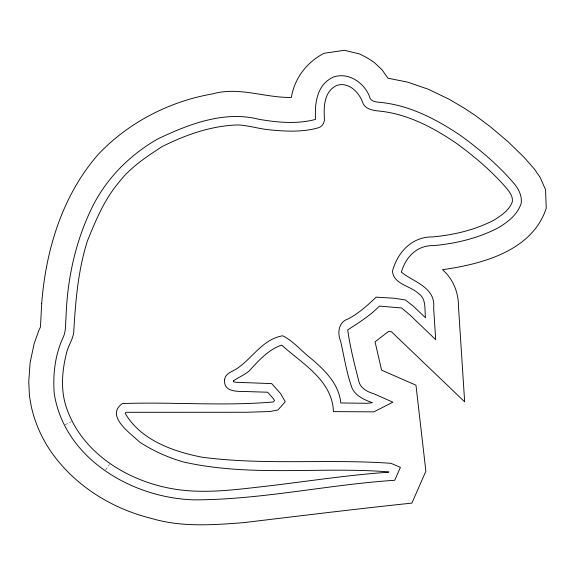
<?xml version="1.0" encoding="UTF-8"?>
<svg xmlns="http://www.w3.org/2000/svg" width="575" height="575" viewBox="0 0 575 575"><rect width="100%" height="100%" fill="white"/><g stroke="black" fill="none" stroke-linecap="round" stroke-linejoin="round"><path stroke-width="0.43" stroke-dasharray="2.88 2.16" d="M105.491 470.113L109.494 464.356M65.025 424.803L71.3 421.647"/><path stroke-width="0.86" d="M224.617 379.306C223.093 393.731 240.17 390.978 249.169 391.647L267.641 392.236L273.434 398.741L274.527 400.638L273.355 401.961C223.301 406.331 172.615 401.781 122.396 403.557C104.844 415.847 130.669 433.392 139.409 441.916C152.734 450.714 167.548 457.319 182.857 461.818C250.276 477.322 320.555 466.39 388.851 471.917L388.714 472.226C348.162 474.943 307.934 481.325 267.576 486.048C236.052 489.562 203.751 494.327 172.248 488.721C127.327 480.772 82.563 453.387 66.851 408.782C60.368 390.871 61.892 371.184 66.535 353.028C68.087 345.891 72.702 339.882 73.708 332.616C75.483 301.681 77.97 270.674 87.422 240.925C95.759 220.333 104.406 199.417 118.939 182.304C130.396 167.303 146.366 156.867 161.97 146.661C185.574 134.83 211.147 125.76 237.755 124.926C247.473 125.336 256.824 128.189 266.419 129.483C283.525 131.323 301.329 132.595 318.083 127.866C322.367 126.816 324.868 122.532 324.408 118.249C323.646 106.188 324.192 91.483 336.756 85.395C348.4 81.722 358.592 91.705 362.43 101.818C364.866 109.875 374.066 110.573 381.096 111.263C408.43 114.439 433.399 127.729 455.91 142.952C474.727 156.644 492.66 171.803 507.711 189.621C510.356 193.107 513.015 197.031 512.361 201.645C509.407 210.213 501.378 215.431 494.112 220.045C475.137 229.986 453.963 234.916 432.738 236.922C411.973 236.569 397.548 252.217 392.495 271.134C393.322 284.23 410.543 285.739 418.55 293.595C426.643 298.734 424.393 309.717 425.507 317.774L413.296 306.159L405.361 299.956L393.961 298.217L376.179 297.16C367.727 305.181 358.944 313.123 348.623 318.687C338.603 321.799 337.072 332.429 340.572 341.025C344.296 356.888 346.517 373.391 352.281 388.643C356.335 396.463 364.651 399.927 372.485 402.723L367.037 403.291L340.795 402.96C339.027 384.086 324.76 370.056 310.982 358.469C301.508 351.138 293.444 341.054 282.62 335.778C262.25 339.401 252.368 358.548 236.469 368.891C232.135 371.651 225.429 373.455 224.617 379.306M233.357 380.945L233.723 381.944L236.196 382.289L271.709 383.611L280.543 393.537L285.25 401.724L277.941 409.997L269.998 411.527L246.316 412.268L125.925 412.311L125.142 413.339C140.968 440.191 172.78 451.411 201.882 457.175C264.543 465.506 328.253 458.785 391.043 463.328L400.401 467.382L394.745 480.269C327.764 484.675 261.618 499.761 194.321 499.855C132.3 498.173 64.328 458.735 54.23 393.393C52.727 374.124 55.157 354.085 63.545 336.54C66.01 330.747 65.385 324.207 65.996 318.068C67.146 279.249 75.519 240.501 92.963 205.67C107.381 177.445 130.288 154.689 157.687 138.985C188.557 124.279 224.2 110.414 258.858 119.284C277.43 122.475 297.124 124.372 315.524 119.399C314.697 103.241 316.602 84.777 333.457 77.028C348.313 71.983 363.551 82.333 369.287 95.838C370.192 102.429 377.099 101.933 382.152 102.573C410.924 105.879 437.273 119.744 460.956 135.786C480.47 149.982 499.035 165.729 514.625 184.223C518.995 189.657 522.136 196.183 521.187 203.349C517.665 214.489 508.02 221.95 498.417 227.707C478.443 238.179 456.198 243.498 433.845 245.604C417.091 245.072 405.698 256.946 401.357 272.183C413.971 282.282 435.879 287.363 433.651 308.063L435.706 339.667L410.004 315.028L401.637 307.977L379.371 306.108C370.12 315.682 358.778 322.726 347.71 329.87C350.082 347.293 354.595 364.514 358.908 381.584C360.618 388.499 367.792 392.021 374.102 393.868L392.89 402.177L373.829 411.865L333.442 411.621C332.314 380.327 302.357 363.767 281.678 345.115C267.986 349.758 258.513 360.899 248.989 371.091C244.282 375.166 238.359 377.322 233.357 380.945M41.709 303.341L40.458 327.096L38.863 330.258L34.083 343.972L30.123 362.624L28.75 381.663L29.469 396.153L31.294 406.597A130.317 130.317 0 0 0 51.347 452.158C75.009 485.789 111.895 508.731 151.584 518.442C181.333 527.39 212.707 524.961 243.211 522.689C299.417 515.962 355.623 509.019 411.887 503.111L425.874 471.213L415.962 385.192L381.584 370.149L375.051 341.816L388.441 331.531L391.46 331.753L464.665 401.824L458.469 306.533C458.584 292.603 453.129 278.832 442.47 269.704C482.116 264.105 532.321 250.973 546.25 208.193L545.553 189.671L540.169 177.467L534.247 168.885L524.148 157.399L508.02 141.658L489.656 126.198L475.281 115.453L464.866 108.524L448.895 99.137L428.188 89.19L407.618 82.124L388.003 78.214L381.893 69.625L374.088 62.337L367.195 57.852L359.799 54.028L344.396 50.284L324.099 53.274C306.935 62.035 294.422 78.38 291.388 97.427C264.938 97.966 239.049 86.343 212.642 93.883C169.546 101.308 128.75 122.338 98.526 154.064C62.474 195.141 45.871 249.622 41.709 303.341"/></g></svg>
